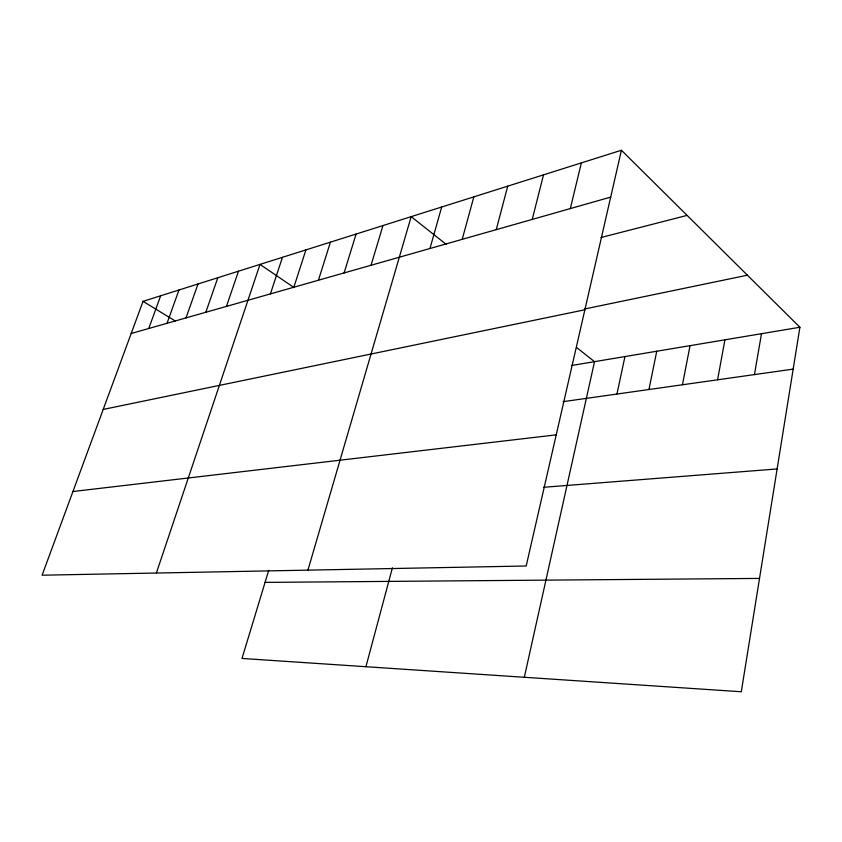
<?xml version="1.0" encoding="UTF-8"?>
<svg xmlns="http://www.w3.org/2000/svg" width="842" height="842" viewBox="0 0 842 842"><rect width="100%" height="100%" fill="white"/><g stroke="black" fill="none" stroke-linecap="round" stroke-linejoin="round"><path stroke-width="1.26" d="M621.428 150.244L526.187 565.992L42.1 575.202L143.045 301.341L621.428 150.244L799.9 327.264L741.297 691.756L242.001 658.444L268.735 570.308M754.443 374.595L761.494 333.695M717.584 379.805L724.92 339.821M682.452 384.773L690.04 345.662M648.95 389.52L656.749 351.24M616.954 394.045L624.953 356.566M524.324 677.284L594.526 361.66L576.802 347.641M570.329 208.584L581.348 162.906M532.249 219.415L543.511 174.852M496.264 229.645L507.726 186.156M365.923 666.717L392.404 567.834M462.216 239.328L473.835 196.86M429.946 248.516L441.703 207.016M307.93 570.15L411.17 216.657L446.155 244.317M371.048 265.262L382.973 225.561M344.115 272.924L356.092 234.055M318.413 280.239L330.432 242.159M293.869 287.217L305.909 249.906M270.408 293.89L282.449 257.315M156.38 573.034L259.999 264.409L294.1 287.617M226.445 306.404L238.475 271.198M205.816 312.266L217.825 277.723M186.029 317.897L198.007 283.986M167.032 323.296L178.967 289.995M148.76 328.496L160.664 295.784M131.194 333.495L610.692 197.102M600.999 237.518L687.104 215.384M584.39 309.035L747.412 275.197M103.208 409.433L584.874 309.782M571.381 365.533L799.9 327.264M563.098 401.666L793.175 369.112M72.949 491.517L556.225 434.851M543.469 487.297L777.124 468.941M265.072 582.39L759.516 578.422M143.045 301.341L175.22 320.96"/></g></svg>
